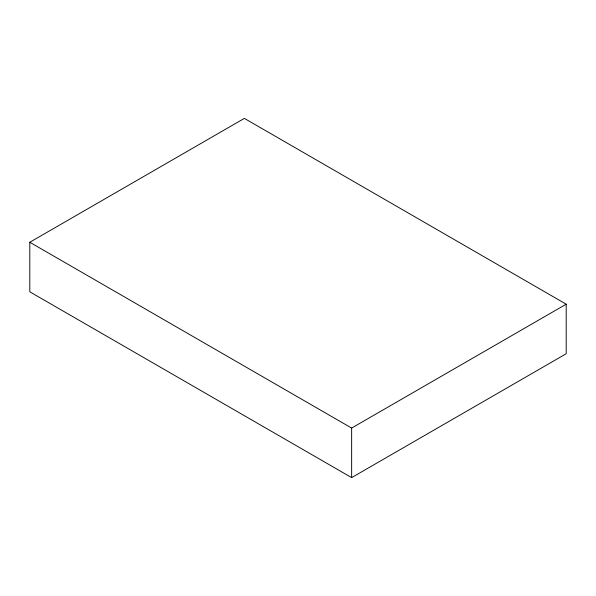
<?xml version="1.0" encoding="UTF-8"?>
<svg xmlns="http://www.w3.org/2000/svg" width="596" height="596" viewBox="0 0 596 596"><rect width="100%" height="100%" fill="white"/><g stroke="black" fill="none" stroke-linecap="round" stroke-linejoin="round"><path stroke-width="0.89" d="M29.8 242.259L244.36 118.38L566.2 304.191L566.2 353.741L351.64 477.62L29.8 291.809L29.8 242.259L351.64 428.07L566.2 304.191M351.64 428.07L351.64 477.62"/></g></svg>
